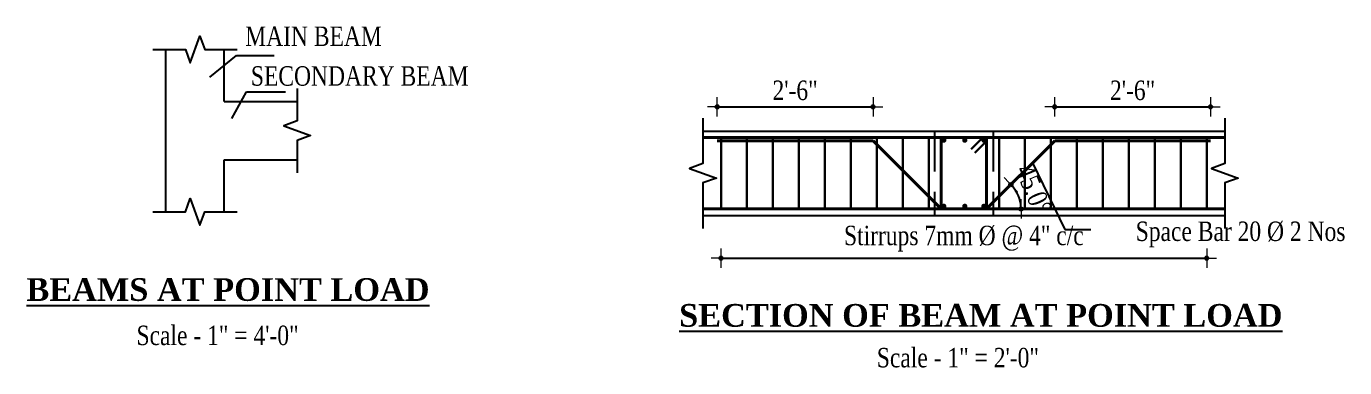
# Model space of a CAD drawing. Header units: feet. Extents: x 28652 to 66086, y -6769 to -640.
# Drawn here: x 60071.6 to 60477.8, y -1840.1 to -1734.8 of the extents above; entities that cross this region are included whole.
import ezdxf

# ---------------------------------------------------------------- set-up
doc = ezdxf.new("R2010")
doc.units = ezdxf.units.FT
doc.header["$LTSCALE"] = 50
doc.header["$MEASUREMENT"] = 0
doc.header["$PDMODE"] = 34
doc.linetypes.add('DASHED2', pattern=[0.375, 0.25, -0.125])
for name, color, linetype, lineweight in [('BAR', 7, 'Continuous', 40), ('DIMENSION', 142, 'Continuous', 13), ('STIRRUP', 10, 'Continuous', 30)]:
    doc.layers.add(name, color=color, linetype=linetype, lineweight=lineweight)
doc.layers.add('Text', color=7, linetype='Continuous')
doc.styles.add('1.8', font='times.ttf', dxfattribs={"width": 0.8, "height": 8})
doc.styles.add('1.8 str', font='times.ttf', dxfattribs={"width": 0.8, "height": 6})
doc.styles.add('TITLE', font='times.ttf', dxfattribs={"height": 11})
doc.dimstyles.new('1.2', dxfattribs={"dimscale": 0, "dimtxt": 8, "dimasz": 0.5, "dimexe": 2, "dimexo": 9, "dimgap": 2, "dimtad": 1, "dimdec": 0, "dimlfac": 0.25, "dimzin": 3, "dimdsep": 46, "dimlunit": 4, "dimtxsty": '1.8', "dimblk": 'DIM', "dimcen": 3, "dimdle": 3, "dimse1": 1, "dimse2": 1, "dimclrd": 256, "dimclre": 256, "dimclrt": 7, "dimadec": 1, "dimazin": 2, "dimtfac": 1, "dimtdec": 0, "dimtix": 1, "dimtofl": 0, "dimtmove": 2, "dimatfit": 3, "dimldrblk": 'ARW', "dimfxl": 2, "dimfrac": 2, "dimtolj": 2, "dimtzin": 0, "dimarcsym": 0})
doc.dimstyles.new('1.4', dxfattribs={"dimscale": 0, "dimtxt": 6, "dimasz": 0.5, "dimexe": 2, "dimexo": 9, "dimgap": 2, "dimtad": 1, "dimdec": 0, "dimlfac": 0.5, "dimzin": 3, "dimdsep": 46, "dimlunit": 4, "dimtxsty": '1.8 str', "dimblk": 'DIM', "dimcen": 3, "dimdle": 3, "dimse1": 1, "dimse2": 1, "dimclrd": 256, "dimclre": 256, "dimclrt": 7, "dimadec": 1, "dimazin": 2, "dimtfac": 1, "dimtdec": 0, "dimtix": 1, "dimtofl": 0, "dimtmove": 2, "dimatfit": 3, "dimldrblk": 'arrow', "dimfxl": 2, "dimfrac": 2, "dimtolj": 2, "dimtzin": 0, "dimarcsym": 0})

# ---------------------------------------------------------------- blocks, each defined once
blk = doc.blocks.new('DIM')
at = {"layer": 'DIMENSION'}
h = blk.add_hatch(color=256, dxfattribs=at)
h.paths.add_polyline_path([(0, 1.28), (0, 0), (1.28, 0, 0.414214)])
h.paths.add_polyline_path([(1.28, 0), (0, 0), (0, -1.28, 0.414214)])
h.paths.add_polyline_path([(0, 0), (-1.28, 0, 0.414214), (0, -1.28)])
h.paths.add_polyline_path([(0, 1.28, 0.414214), (-1.28, 0), (0, 0)])
for p, q in [((-6, 0), (6, 0)), ((0, 6), (0, -6))]:
    blk.add_line(p, q, dxfattribs=at)
blk.add_circle((0, 0), 1.28, dxfattribs=at)
blk = doc.blocks.new('*D891')
at = {"layer": 'Defpoints', "color": 0, "ltscale": 10, "transparency": 16777216}
for p in [(60332.49, -1759.67), (60284.49, -1770.16), (60332.49, -1770.16)]:
    blk.add_point(p, dxfattribs=at)
at = {"layer": 'DIMENSION', "lineweight": -2, "ltscale": 10, "transparency": 16777216}
blk.add_line((60284.99, -1759.67), (60331.99, -1759.67), dxfattribs=at)
at = {"layer": 'DIMENSION', "lineweight": -2, "ltscale": 10, "transparency": 16777216, "xscale": 0.5, "yscale": 0.5, "zscale": 0.5, "rotation": 180}
blk.add_blockref('DIM', (60284.49, -1759.67), dxfattribs=at)
at = {"layer": 'DIMENSION', "lineweight": -2, "ltscale": 10, "transparency": 16777216, "xscale": 0.5, "yscale": 0.5, "zscale": 0.5}
blk.add_blockref('DIM', (60332.49, -1759.67), dxfattribs=at)
at = {"layer": 'DIMENSION', "color": 7, "ltscale": 10, "transparency": 16777216, "insert": (60308.49, -1754.62), "char_height": 6, "attachment_point": 5, "style": '1.8 str'}
blk.add_mtext('\\A2;2\'-6"', dxfattribs=at)
blk = doc.blocks.new('arrow')
at = {"layer": 'DIMENSION'}
blk.add_lwpolyline([(1.21, 0, 0, 2.1, 0), (-2.29, 0, 0, 0, 0), (1.21, 0, 0, 0, 0)], format="xyseb", dxfattribs=at)
blk = doc.blocks.new('*D892')
at = {"layer": 'Defpoints', "color": 0, "ltscale": 10, "transparency": 16777216}
for p in [(60436.49, -1759.67), (60388.49, -1770.16), (60436.49, -1770.16)]:
    blk.add_point(p, dxfattribs=at)
at = {"layer": 'DIMENSION', "lineweight": -2, "ltscale": 10, "transparency": 16777216}
blk.add_line((60388.99, -1759.67), (60435.99, -1759.67), dxfattribs=at)
at = {"layer": 'DIMENSION', "lineweight": -2, "ltscale": 10, "transparency": 16777216, "xscale": 0.5, "yscale": 0.5, "zscale": 0.5, "rotation": 180}
blk.add_blockref('DIM', (60388.49, -1759.67), dxfattribs=at)
at = {"layer": 'DIMENSION', "lineweight": -2, "ltscale": 10, "transparency": 16777216, "xscale": 0.5, "yscale": 0.5, "zscale": 0.5}
blk.add_blockref('DIM', (60436.49, -1759.67), dxfattribs=at)
at = {"layer": 'DIMENSION', "color": 7, "ltscale": 10, "transparency": 16777216, "insert": (60412.49, -1754.62), "char_height": 6, "attachment_point": 5, "style": '1.8 str'}
blk.add_mtext('\\A2;2\'-6"', dxfattribs=at)
blk = doc.blocks.new('*D893')
at = {"layer": 'Defpoints', "color": 0, "ltscale": 10, "transparency": 16777216}
for p in [(60435.32, -1791.16), (60285.65, -1791.56), (60435.32, -1806.35)]:
    blk.add_point(p, dxfattribs=at)
at = {"layer": 'DIMENSION', "lineweight": -2, "ltscale": 10, "transparency": 16777216}
blk.add_line((60286.15, -1806.35), (60434.82, -1806.35), dxfattribs=at)
at = {"layer": 'DIMENSION', "lineweight": -2, "ltscale": 10, "transparency": 16777216, "xscale": 0.5, "yscale": 0.5, "zscale": 0.5, "rotation": 180}
blk.add_blockref('DIM', (60285.65, -1806.35), dxfattribs=at)
at = {"layer": 'DIMENSION', "lineweight": -2, "ltscale": 10, "transparency": 16777216, "xscale": 0.5, "yscale": 0.5, "zscale": 0.5}
blk.add_blockref('DIM', (60435.32, -1806.35), dxfattribs=at)
at = {"layer": 'DIMENSION', "color": 7, "ltscale": 10, "transparency": 16777216, "insert": (60360.49, -1800.32), "char_height": 6, "attachment_point": 5, "style": '1.8 str'}
blk.add_mtext('\\A2;Stirrups 7mm %%C @ 4" c/c', dxfattribs=at)
blk = doc.blocks.new('ARW')
at = {"layer": 'DIMENSION'}
blk.add_lwpolyline([(-0.5, 0, 0, 3, 0), (-5.5, 0, 0, 0, 0), (-0.5, 0, 0, 0, 0)], format="xyseb", dxfattribs=at)
blk = doc.blocks.new('*D904')
at = {"layer": 'Defpoints', "color": 0, "ltscale": 10, "transparency": 16777216}
for p in [(60388.49, -1770.16), (60280.1, -1791.16), (60367.49, -1791.16), (60377.72, -1788.42), (60440.87, -1791.16)]:
    blk.add_point(p, dxfattribs=at)
at = {"layer": 'DIMENSION', "lineweight": -2, "ltscale": 10, "transparency": 16777216}
blk.add_arc((60367.49, -1791.16), 10.6, 2.7035, 42.2965, dxfattribs=at)
at = {"layer": 'DIMENSION', "lineweight": -2, "ltscale": 10, "transparency": 16777216, "xscale": 0.5, "yscale": 0.5, "zscale": 0.5}
for p, rotation in [((60374.98, -1783.67), 133.6482520602429), ((60378.08, -1791.16), 271.3517479397332)]:
    blk.add_blockref('DIM', p, dxfattribs=dict(at, rotation=rotation))
at = {"layer": 'DIMENSION', "color": 7, "ltscale": 10, "transparency": 16777216, "insert": (60381.95, -1785.17), "char_height": 6, "attachment_point": 5, "rotation": 292.5, "style": '1.8 str'}
blk.add_mtext('\\A2;45.0°', dxfattribs=at)

msp = doc.modelspace()

# ---------------------------------------------------------------- linework, layer by layer
at = {"ltscale": 10}
for p, q in [((60114.58, -1792.05), (60114.58, -1742.01)), ((60132.58, -1758.03), (60132.58, -1742.01)), ((60132.58, -1758.03), (60155.08, -1758.03)), ((60280.1, -1767.16), (60440.87, -1767.16)), ((60132.58, -1776.03), (60155.08, -1776.03)), ((60132.58, -1792.05), (60132.58, -1776.03)), ((60280.1, -1793.16), (60440.87, -1793.16))]:
    msp.add_line(p, q, dxfattribs=at)
at = {"linetype": 'DASHED2'}
for p, q in [((60351.49, -1767.16), (60351.49, -1793.16)), ((60369.49, -1767.16), (60369.49, -1793.16))]:
    msp.add_line(p, q, dxfattribs=at)
at = {"linetype": 'Continuous', "ltscale": 10}
for points in [[(60110.58, -1742.01), (60120.58, -1742.01), (60122.08, -1746.13), (60125.08, -1737.89), (60126.58, -1742.01), (60136.58, -1742.01)], [(60155.08, -1754.03), (60155.08, -1764.03), (60150.96, -1765.53), (60159.2, -1768.53), (60155.08, -1770.03), (60155.08, -1780.03)], [(60280.1, -1763.16), (60280.1, -1777.16), (60275.98, -1778.66), (60284.22, -1781.66), (60280.1, -1783.16), (60280.1, -1797.16)], [(60440.87, -1763.16), (60440.87, -1777.16), (60436.75, -1778.66), (60444.99, -1781.66), (60440.87, -1783.16), (60440.87, -1797.16)], [(60110.58, -1792.05), (60120.58, -1792.05), (60122.08, -1787.93), (60125.08, -1796.18), (60126.58, -1792.05), (60136.58, -1792.05)]]:
    msp.add_lwpolyline(points, dxfattribs=at)
at = {"ltscale": 10, "const_width": 0.8}
for points in [[(60354.3, -1769.56, 1), (60354.3, -1770.36, 1)], [(60360.77, -1769.56, 1), (60360.77, -1770.36, 1)], [(60366.67, -1769.56, -1), (60366.67, -1770.36, -1)], [(60354.3, -1790.76, -1), (60354.3, -1789.96, -1)], [(60360.77, -1790.76, -1), (60360.77, -1789.96, -1)], [(60366.67, -1790.76, 1), (60366.67, -1789.96, 1)]]:
    msp.add_lwpolyline(points, format="xyb", close=True, dxfattribs=at)
at = {"layer": 'BAR', "ltscale": 10}
for p, q in [((60280.1, -1769.16), (60440.87, -1769.16)), ((60332.49, -1770.16), (60284.49, -1770.16)), ((60353.49, -1791.16), (60332.49, -1770.16)), ((60353.49, -1769.16), (60353.49, -1791.16)), ((60367.49, -1769.16), (60367.49, -1791.16)), ((60367.49, -1791.16), (60388.49, -1770.16)), ((60388.49, -1770.16), (60436.49, -1770.16)), ((60280.1, -1791.16), (60440.87, -1791.16))]:
    msp.add_line(p, q, dxfattribs=at)
at = {"layer": 'STIRRUP'}
for p, q in [((60285.65, -1768.76), (60285.65, -1791.56)), ((60293.65, -1768.76), (60293.65, -1791.56)), ((60301.65, -1768.76), (60301.65, -1791.56)), ((60309.65, -1768.76), (60309.65, -1791.56)), ((60317.65, -1768.76), (60317.65, -1791.56)), ((60325.65, -1768.76), (60325.65, -1791.56)), ((60333.65, -1768.76), (60333.65, -1791.56)), ((60341.65, -1768.76), (60341.65, -1791.56)), ((60349.65, -1768.76), (60349.65, -1791.56)), ((60371.32, -1768.76), (60371.32, -1791.56)), ((60379.32, -1768.76), (60379.32, -1791.56)), ((60387.32, -1768.76), (60387.32, -1791.56)), ((60395.32, -1768.76), (60395.32, -1791.56)), ((60403.32, -1768.76), (60403.32, -1791.56)), ((60411.32, -1768.76), (60411.32, -1791.56)), ((60419.32, -1768.76), (60419.32, -1791.56)), ((60427.32, -1768.76), (60427.32, -1791.56)), ((60435.32, -1768.76), (60435.32, -1791.56))]:
    msp.add_line(p, q, dxfattribs=at)
at = {"layer": 'STIRRUP', "color": 5, "ltscale": 10}
for p, q in [((60366.35, -1769.16), (60362.75, -1772.77)), ((60367.49, -1770.29), (60363.88, -1773.9))]:
    msp.add_line(p, q, dxfattribs=at)

# ---------------------------------------------------------------- texts
at = {"layer": 'Text', "ltscale": 10, "style": '1.8', "width": 0.8}
for s, p in [('MAIN BEAM', (60139.04, -1740.9)), ('SECONDARY BEAM', (60140.78, -1753.15)), ('Space Bar 20 %%C 2 Nos', (60413.45, -1801.05)), ('Scale - 1" = 4\'-0"', (60105.54, -1833.16)), ('Scale - 1" = 2\'-0"', (60333.67, -1840.03))]:
    msp.add_text(s, height=6, dxfattribs=at).set_placement(p)
at = {"layer": 'Text', "char_height": 7, "width": 189.6399, "attachment_point": 3, "style": 'TITLE'}
for s, insert in [('{\\fTimes New Roman|b1|i0|c0|p18;\\LBEAMS AT POINT LOAD}', (60195.84, -1812.52)), ('{\\fTimes New Roman|b1|i0|c0|p18;\\LSECTION OF BEAM AT POINT LOAD}', (60458.67, -1820.49))]:
    msp.add_mtext(s, dxfattribs=dict(at, insert=insert))

# ---------------------------------------------------------------- dimensions: what is measured, and where the dimension line sits
at = {"layer": 'DIMENSION', "ltscale": 10}
for base, p1, p2, text, picture, middle in [((60332.49, -1759.67), (60284.49, -1770.16), (60332.49, -1770.16), '2\'-6"', '*D891', (60308.49, -1754.62)), ((60436.49, -1759.67), (60388.49, -1770.16), (60436.49, -1770.16), '2\'-6"', '*D892', (60412.49, -1754.62)), ((60435.32, -1806.35), (60285.65, -1791.56), (60435.32, -1791.16), 'Stirrups 7mm %%C @ 4" c/c', '*D893', (60360.49, -1800.32))]:
    dim = msp.add_linear_dim(base=base, p1=p1, p2=p2, text=text, dimstyle='1.4', override={"dimscale": 1}, dxfattribs=at)
    dim.commit()
    dim.dimension.update_dxf_attribs({"geometry": picture, "text_midpoint": middle})
dim = msp.add_angular_dim_2l(base=(60377.72, -1788.42), line1=((60367.49, -1791.16), (60388.49, -1770.16)), line2=((60280.1, -1791.16), (60440.87, -1791.16)), dimstyle='1.4', override={"dimscale": 1, "dimdec": 1, "dimazin": 1}, dxfattribs=at)
dim.commit()
dim.dimension.update_dxf_attribs({"geometry": '*D904', "text_midpoint": (60381.95, -1785.17)})

# ---------------------------------------------------------------- leaders
for points, dimstyle in [([(60128.08, -1750.57), (60136.38, -1743.89), (60147.96, -1743.89)], '1.2'), ([(60134.91, -1763.24), (60139.39, -1755.01), (60151.46, -1755.01)], '1.2'), ([(60381.68, -1776.97), (60391.6, -1797.55), (60399.65, -1797.55)], '1.4')]:
    msp.add_leader(points, dimstyle=dimstyle, override={"dimscale": 1}, dxfattribs=at)

doc.saveas('drawing.dxf')
